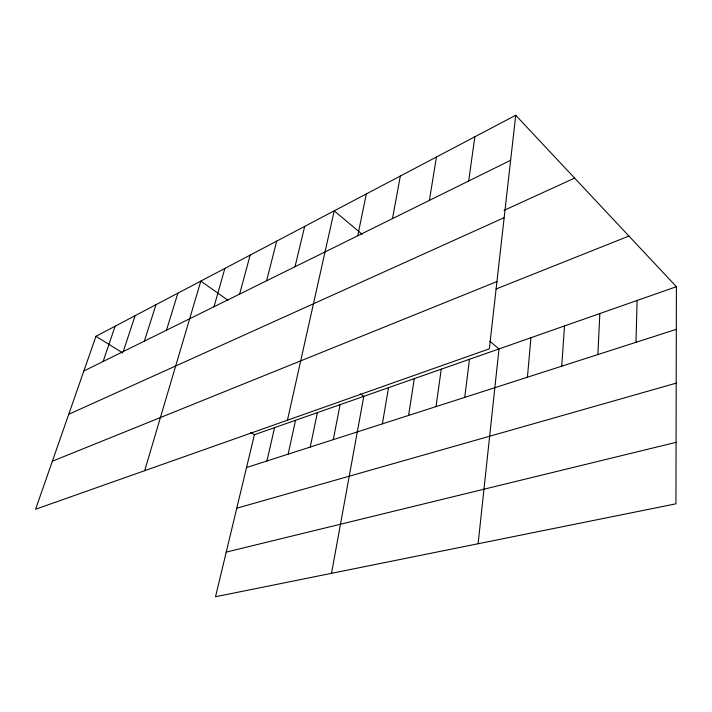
<?xml version="1.0" encoding="UTF-8"?>
<svg xmlns="http://www.w3.org/2000/svg" width="712" height="712" viewBox="0 0 712 712"><rect width="100%" height="100%" fill="white"/><g stroke="black" fill="none" stroke-linecap="round" stroke-linejoin="round"><path stroke-width="1.07" d="M676.4 286.696L675.946 503.82L215.514 596.736L254.415 434.721L676.4 286.696L515.728 115.264L95.96 336.295L35.6 509.24L489.34 348.827L515.728 115.264M636.003 342.303L637.089 300.482M597.866 354.567L599.851 313.547M561.723 366.19L564.518 325.945M527.432 377.218L530.947 337.719M478.117 543.745L499.005 348.925L489.847 341.244M464.74 397.367L469.466 359.284M436.02 406.605L441.253 369.181M468.692 180.99L474.842 136.793M408.599 415.425L414.295 378.642M429.389 200.401L436.456 157.005M382.388 423.854L388.494 387.693M331.516 573.329L363.788 396.362L360.201 393.816M392.481 218.62L400.349 176.015M333.278 439.642L340.096 404.665M357.753 235.77L366.324 193.931M310.245 447.047L317.374 412.64M288.146 454.149L295.551 420.294M287.443 420.205L334.204 210.85L362.177 234.284M266.929 460.976L274.583 427.645M295.017 266.742L304.7 226.38M266.591 280.777L276.719 241.11M239.624 294.092L250.152 255.101M214.018 306.738L224.885 268.406M144.687 470.677L200.82 281.08L227.911 300.242M166.475 330.217L177.893 293.157M144.367 341.128L155.999 304.683M123.274 351.541L135.093 315.692M103.115 361.5L115.095 326.221M83.838 371.014L510.646 160.28M504.025 210.378L574.62 178.098M68.744 414.286L504.158 217.658M52.359 461.216L496.94 281.569M496.077 289.001L628.936 236.046M246.539 467.535L676.311 329.345M236.767 508.217L676.195 383.145M226.229 552.103L676.08 442.339M95.96 336.295L122.784 352.956M250.757 432.451L254.415 434.721"/></g></svg>
